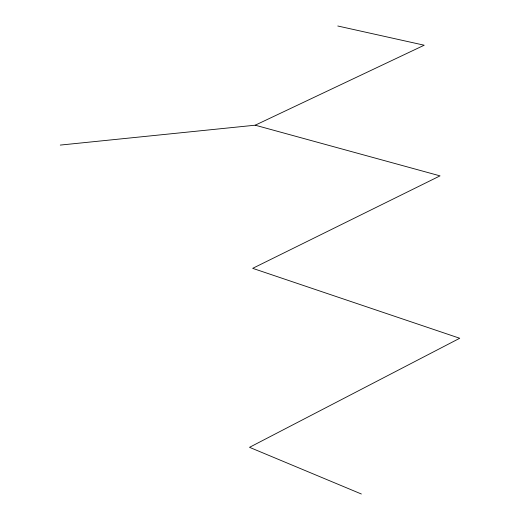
<?xml version="1.0" encoding="UTF-8"?>
<svg xmlns="http://www.w3.org/2000/svg" width="520" height="520" viewBox="0 0 520 520"><rect width="100%" height="100%" fill="white"/><g stroke="black" fill="none" stroke-linecap="round" stroke-linejoin="round"><path stroke-width="0.78" d="M60.281 145.08L255.216 125.197L424.203 45.214L337.786 26M255.216 125.197L440.037 175.87L252.688 268.339L459.719 338.26L249.522 447.324L361.361 494"/></g></svg>
